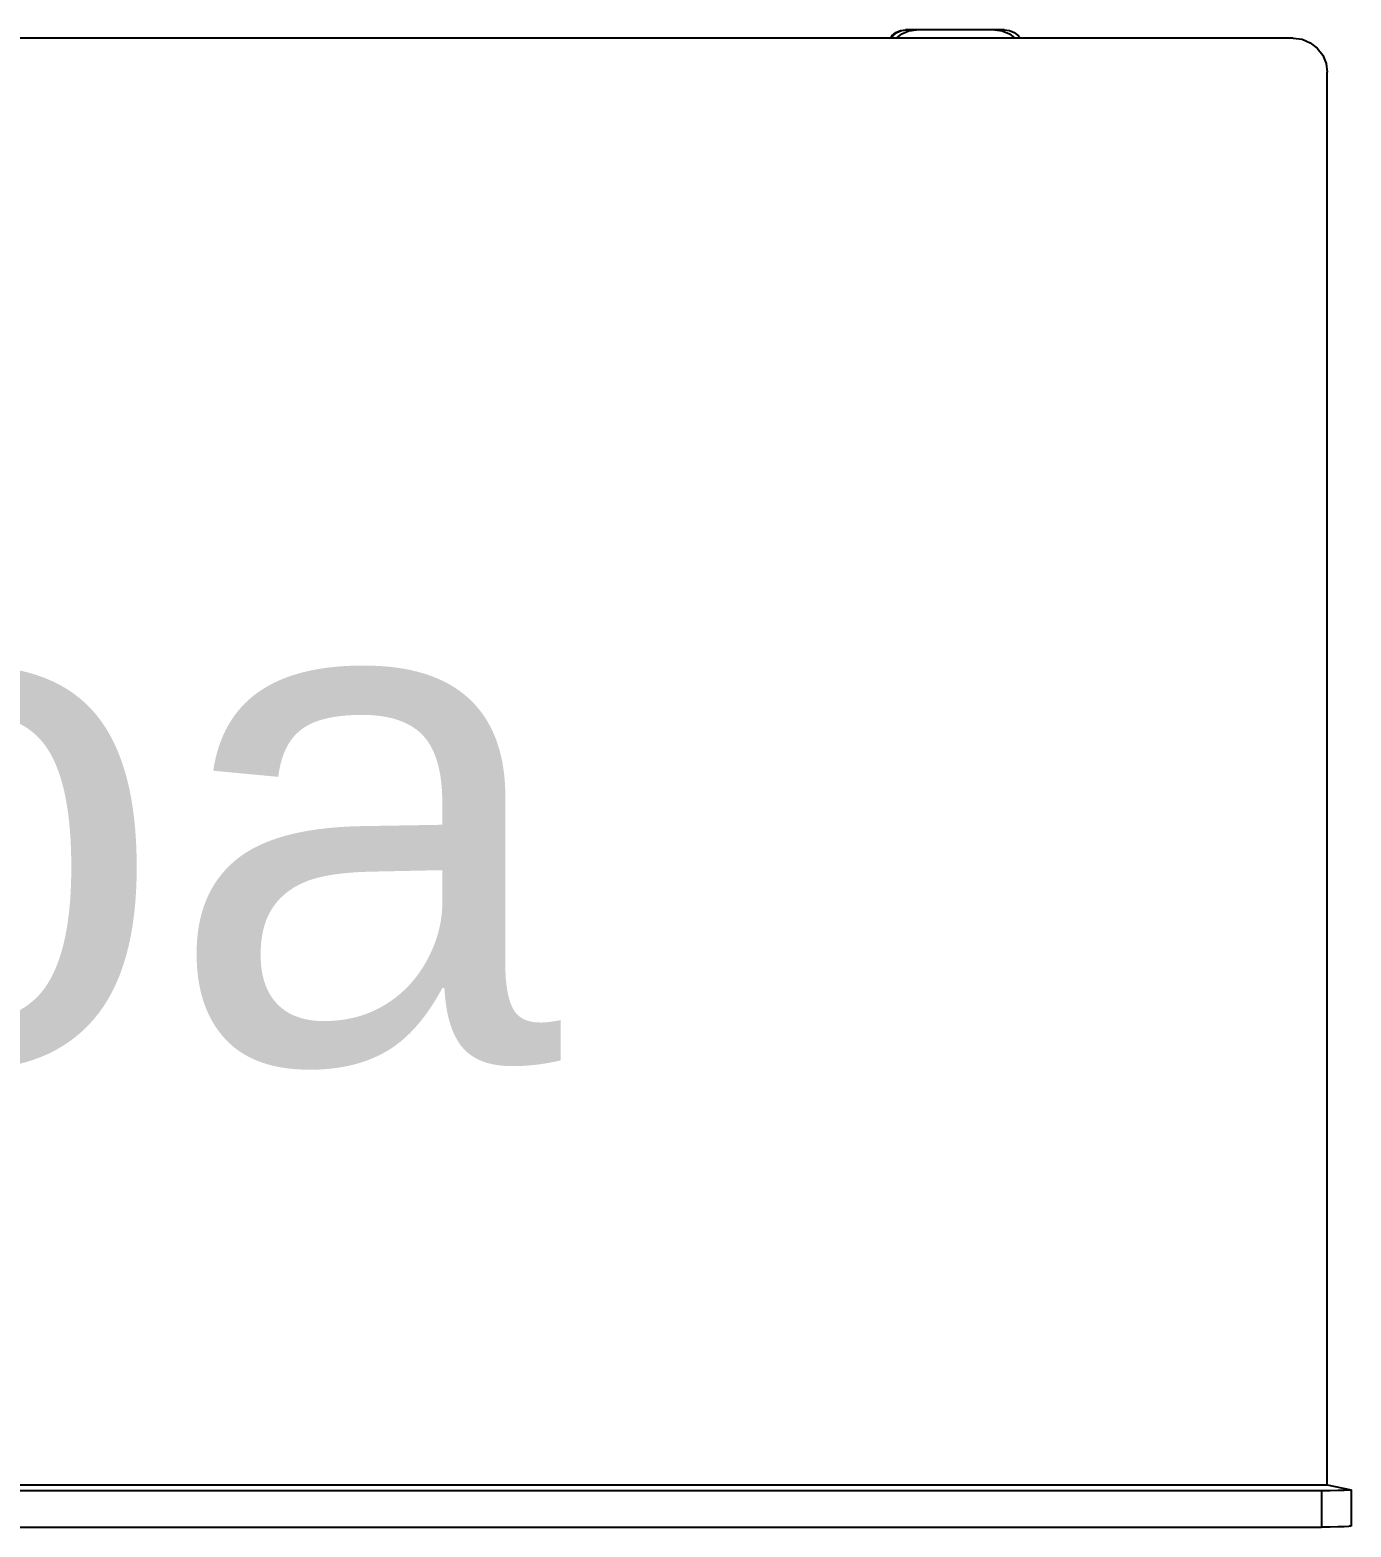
# Model space of a CAD drawing. Header units: metres. Extents: x -4.2 to 4.2, y -5.7 to 5.7.
# Drawn here: x 2.658 to 3.179, y -0.675 to -0.085 of the extents above; entities that cross this region are included whole.
import ezdxf

# ---------------------------------------------------------------- set-up
doc = ezdxf.new("R2010")
doc.units = ezdxf.units.M

msp = doc.modelspace()

# ---------------------------------------------------------------- linework, layer by layer
for p, q in [((2.99726, -0.08851), (2.99796, -0.08759)), ((2.99767, -0.08851), (2.99837, -0.0876)), ((2.99796, -0.08759), (2.99956, -0.08637)), ((2.99837, -0.0876), (2.99997, -0.08638)), ((2.99956, -0.08637), (3.00142, -0.0856)), ((2.99978, -0.08851), (3.00189, -0.08689)), ((2.99997, -0.08638), (3.00183, -0.08561)), ((3.00142, -0.0856), (3.00342, -0.08533)), ((3.00183, -0.08561), (3.00382, -0.08534)), ((3.00189, -0.08689), (3.00468, -0.08574)), ((3.00382, -0.08534), (3.00342, -0.08533)), ((3.00727, -0.08533), (3.00382, -0.08534)), ((3.00468, -0.08574), (3.00768, -0.08534)), ((3.00768, -0.08534), (3.00727, -0.08533)), ((3.03811, -0.08533), (3.00768, -0.08534)), ((3.03852, -0.08534), (3.03811, -0.08533)), ((3.04197, -0.08533), (3.03852, -0.08534)), ((3.03852, -0.08534), (3.04152, -0.08574)), ((3.04152, -0.08574), (3.04431, -0.08689)), ((3.04238, -0.08534), (3.04197, -0.08533)), ((3.04238, -0.08534), (3.04437, -0.08561)), ((3.04431, -0.08689), (3.04642, -0.08851)), ((3.04437, -0.08561), (3.04623, -0.08638)), ((3.04623, -0.08638), (3.04783, -0.0876)), ((3.04783, -0.0876), (3.04853, -0.08851)), ((3.15612, -0.08857), (2.07463, -0.08857)), ((2.99726, -0.08851), (2.20385, -0.08849)), ((2.99767, -0.08851), (2.99726, -0.08851)), ((2.99978, -0.08851), (2.99767, -0.08851)), ((3.04642, -0.08851), (2.99978, -0.08851)), ((3.04853, -0.08851), (3.04642, -0.08851)), ((3.15416, -0.08851), (3.04853, -0.08851)), ((3.15612, -0.08857), (3.15416, -0.08851)), ((3.15612, -0.08857), (3.15963, -0.08903)), ((3.15963, -0.08903), (3.16288, -0.09037)), ((3.16288, -0.09037), (3.16566, -0.09251)), ((3.16566, -0.09251), (3.1678, -0.0953)), ((3.1678, -0.0953), (3.16915, -0.09855)), ((3.16915, -0.09855), (3.16961, -0.10203)), ((3.16961, -0.65861), (3.16961, -0.10203)), ((2.06117, -0.65861), (3.16961, -0.65861)), ((3.16961, -0.65861), (3.17894, -0.66055)), ((3.17894, -0.66066), (3.17807, -0.66075)), ((3.17894, -0.66055), (3.17896, -0.66065)), ((3.17896, -0.66065), (3.17894, -0.66066)), ((3.17896, -0.66065), (3.17894, -0.67485)), ((3.17894, -0.66066), (3.17894, -0.67485)), ((3.16731, -0.66094), (2.08198, -0.66094)), ((3.17074, -0.66093), (3.16731, -0.66094)), ((3.16731, -0.66094), (3.16731, -0.67524)), ((3.17381, -0.66089), (3.17074, -0.66093)), ((3.17631, -0.66083), (3.17381, -0.66089)), ((3.17807, -0.66075), (3.17631, -0.66083)), ((2.08198, -0.67524), (3.16731, -0.67524)), ((3.17074, -0.67523), (3.16731, -0.67524)), ((3.17381, -0.67519), (3.17074, -0.67523)), ((3.17631, -0.67513), (3.17381, -0.67519)), ((3.17807, -0.67504), (3.17631, -0.67513)), ((3.17807, -0.67466), (3.17894, -0.67485)), ((3.17896, -0.67495), (3.17807, -0.67504)), ((3.17894, -0.67485), (3.17896, -0.67495))]:
    msp.add_line(p, q)

# ---------------------------------------------------------------- texts
at = {"insert": (2.61123, -0.39362), "char_height": 0.2, "width": 0.9994, "attachment_point": 5}
msp.add_mtext('{\\fArial|b0|i0|c0|p34;Noa}', dxfattribs=at)

doc.saveas('drawing.dxf')
